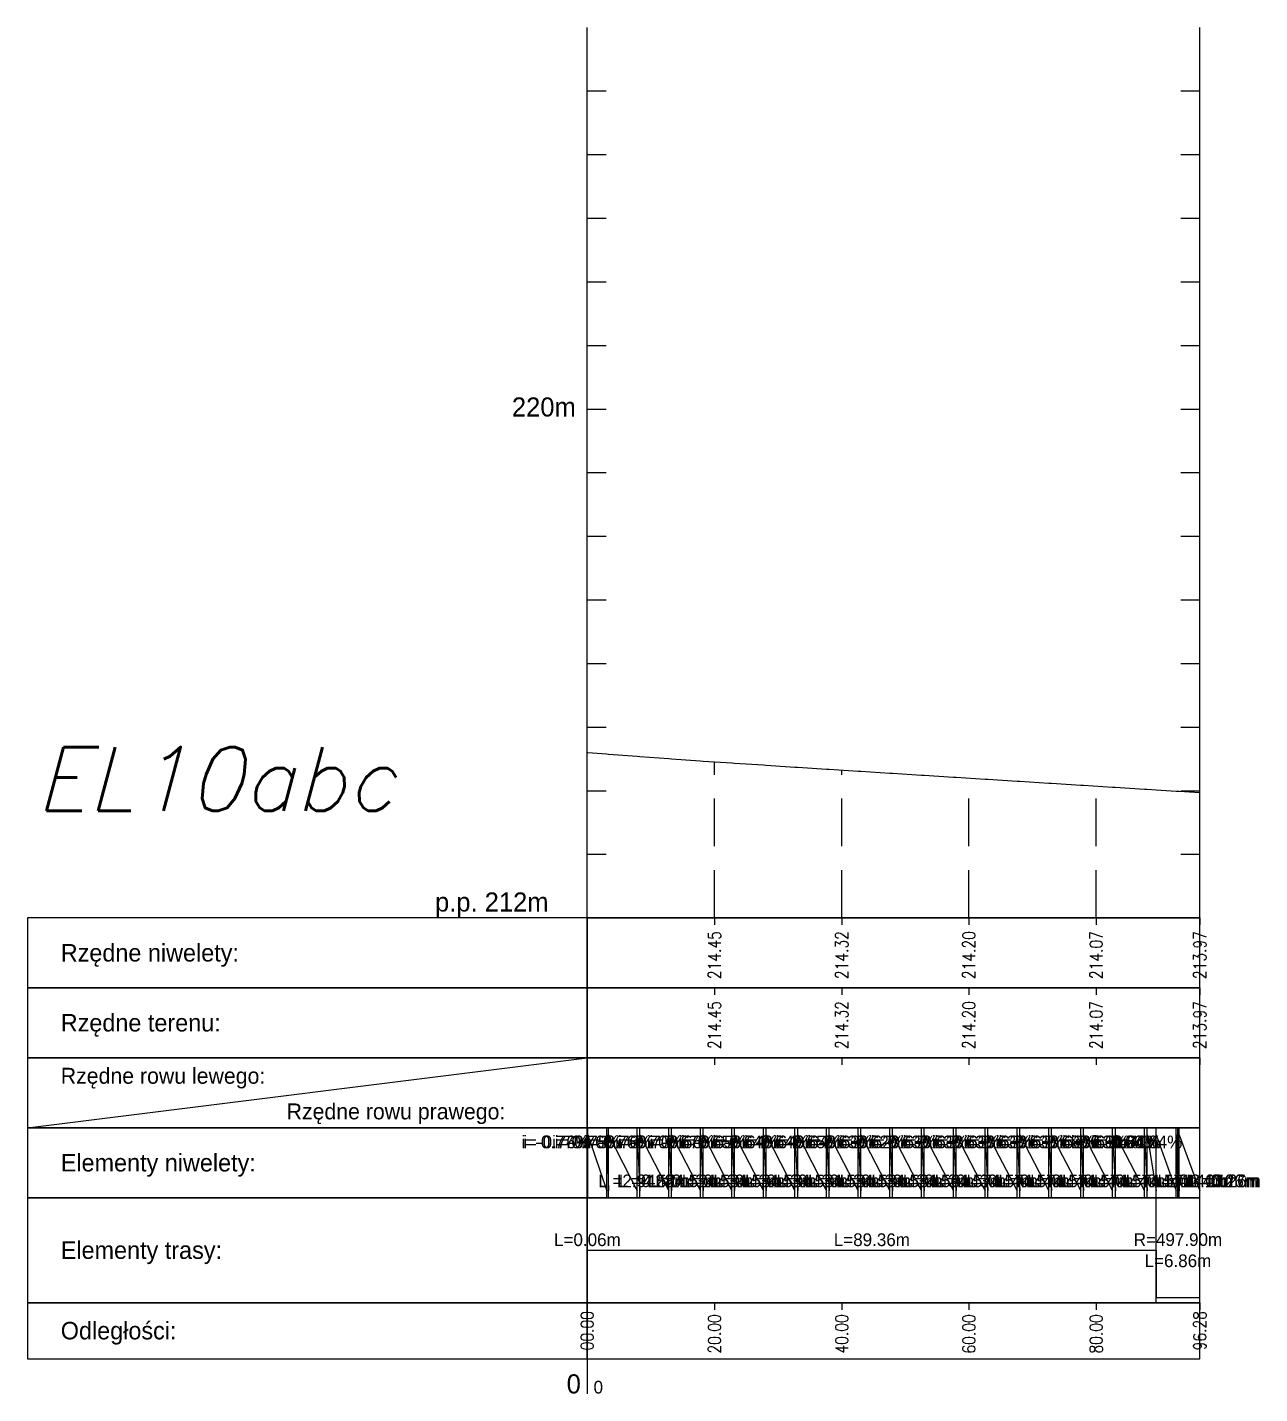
# Model space of a CAD drawing. Header units: metres. Extents: x 7399493 to 7407015, y 5696902 to 5712236.
# Drawn here: x 7399493.4 to 7399687.1, y 5704024 to 5704238.8 of the extents above; entities that cross this region are included whole.
import ezdxf

# ---------------------------------------------------------------- set-up
doc = ezdxf.new("R2010")
doc.units = ezdxf.units.M
doc.linetypes.add('DASHED', pattern=[0.75, 0.5, -0.25])
for name, color, linetype in [('pomoc', 140, 'Continuous'), ('PR_0', 7, 'Continuous'), ('PR_istniejacy_teren', 7, 'Continuous')]:
    doc.layers.add(name, color=color, linetype=linetype)
doc.styles.add('simplex 0.80', font='simplex.shx', dxfattribs={"width": 0.8})
doc.styles.add('Standard poch.', font='simplex.shx', dxfattribs={"oblique": 15})

# ---------------------------------------------------------------- blocks, each defined once
blk = doc.blocks.new('*U258')
at = {"layer": 'pomoc', "color": 7, "linetype": 'DASHED', "lineweight": -3, "ltscale": 15}
for p, q in [((0, 0), (0, 140)), ((20, 0), (20, 24.54)), ((40, 0), (40, 23.24)), ((60, 0), (60, 21.98)), ((80, 0), (80, 20.72)), ((96.28, 0), (96.28, 19.69))]:
    blk.add_line(p, q, dxfattribs=at)
at = {"layer": 'pomoc', "color": 7, "linetype": 'Continuous', "lineweight": -3}
for p, q in [((0, 0), (0, 140)), ((96.28, 0), (96.28, 140)), ((0, 130), (3, 130)), ((93.28, 130), (96.28, 130)), ((0, 120), (3, 120)), ((93.28, 120), (96.28, 120)), ((0, 110), (3, 110)), ((93.28, 110), (96.28, 110)), ((0, 100), (3, 100)), ((93.28, 100), (96.28, 100)), ((0, 90), (3, 90)), ((93.28, 90), (96.28, 90)), ((0, 80), (3, 80)), ((93.28, 80), (96.28, 80)), ((0, 70), (3, 70)), ((93.28, 70), (96.28, 70)), ((0, 60), (3, 60)), ((93.28, 60), (96.28, 60)), ((0, 50), (3, 50)), ((93.28, 50), (96.28, 50)), ((0, 40), (3, 40)), ((93.28, 40), (96.28, 40)), ((0, 30), (3, 30)), ((93.28, 30), (96.28, 30)), ((0, 20), (3, 20)), ((93.28, 20), (96.28, 20)), ((0, 10), (3, 10)), ((93.28, 10), (96.28, 10)), ((0, 0), (96.28, 0)), ((93.28, 0), (96.28, 0)), ((0, -11), (0, -12.1)), ((20, -11), (20, -12.1)), ((40, -11), (40, -12.1)), ((60, -11), (60, -12.1)), ((80, -11), (80, -12.1)), ((96.28, -11), (96.28, -12.1)), ((-88, -33), (0, -22)), ((0, -22), (0, -23.1)), ((20, -22), (20, -23.1)), ((40, -22), (40, -23.1)), ((60, -22), (60, -23.1)), ((80, -22), (80, -23.1)), ((96.28, -22), (96.28, -23.1)), ((0, -60.5), (0, -61.6)), ((20, -60.5), (20, -61.6)), ((40, -60.5), (40, -61.6)), ((60, -60.5), (60, -61.6)), ((80, -60.5), (80, -61.6)), ((96.28, -60.5), (96.28, -61.6)), ((0, -69.3), (0, -74.8))]:
    blk.add_line(p, q, dxfattribs=at)
at = {"layer": 'pomoc', "color": 1, "linetype": 'Continuous', "lineweight": -3}
for p, q in [((0, 0), (0, -1.1)), ((20, 0), (20, -1.1)), ((40, 0), (40, -1.1)), ((60, 0), (60, -1.1)), ((80, 0), (80, -1.1)), ((96.28, 0), (96.28, -1.1)), ((0, -22), (0, -23.1)), ((20, -22), (20, -23.1)), ((40, -22), (40, -23.1)), ((60, -22), (60, -23.1)), ((80, -22), (80, -23.1)), ((96.28, -22), (96.28, -23.1)), ((0.12, -44), (0.12, -33)), ((0.12, -34.1), (3.06, -42.9)), ((3.06, -44), (3.06, -33)), ((3.06, -34.1), (3.34, -42.9)), ((3.34, -44), (3.34, -33)), ((3.34, -34.1), (7.86, -42.9)), ((7.86, -44), (7.86, -33)), ((7.86, -34.1), (8.29, -42.9)), ((8.29, -44), (8.29, -33)), ((8.29, -34.1), (12.82, -42.9)), ((12.82, -44), (12.82, -33)), ((12.82, -34.1), (13.25, -42.9)), ((13.25, -44), (13.25, -33)), ((13.25, -34.1), (17.78, -42.9)), ((17.78, -44), (17.78, -33)), ((17.78, -34.1), (18.21, -42.9)), ((18.21, -44), (18.21, -33)), ((18.21, -34.1), (22.73, -42.9)), ((22.73, -44), (22.73, -33)), ((22.73, -34.1), (23.17, -42.9)), ((23.17, -44), (23.17, -33)), ((23.17, -34.1), (27.69, -42.9)), ((27.69, -44), (27.69, -33)), ((27.69, -34.1), (28.13, -42.9)), ((28.13, -44), (28.13, -33)), ((28.13, -34.1), (32.65, -42.9)), ((32.65, -44), (32.65, -33)), ((32.65, -34.1), (33.09, -42.9)), ((33.09, -44), (33.09, -33)), ((33.09, -34.1), (37.62, -42.9)), ((37.62, -44), (37.62, -33)), ((37.62, -34.1), (38.05, -42.9)), ((38.05, -44), (38.05, -33)), ((38.05, -34.1), (42.58, -42.9)), ((42.58, -44), (42.58, -33)), ((42.58, -34.1), (43.01, -42.9)), ((43.01, -44), (43.01, -33)), ((43.01, -34.1), (47.55, -42.9)), ((47.55, -44), (47.55, -33)), ((47.55, -34.1), (47.98, -42.9)), ((47.98, -44), (47.98, -33)), ((47.98, -34.1), (52.55, -42.9)), ((52.55, -44), (52.55, -33)), ((52.55, -34.1), (52.98, -42.9)), ((52.98, -44), (52.98, -33)), ((52.98, -34.1), (57.55, -42.9)), ((57.55, -44), (57.55, -33)), ((57.55, -34.1), (57.99, -42.9)), ((57.99, -44), (57.99, -33)), ((57.99, -34.1), (62.56, -42.9)), ((62.56, -44), (62.56, -33)), ((62.56, -34.1), (62.99, -42.9)), ((62.99, -44), (62.99, -33)), ((62.99, -34.1), (67.56, -42.9)), ((67.56, -44), (67.56, -33)), ((67.56, -34.1), (68, -42.9)), ((68, -44), (68, -33)), ((68, -34.1), (72.57, -42.9)), ((72.57, -44), (72.57, -33)), ((72.57, -34.1), (73, -42.9)), ((73, -44), (73, -33)), ((73, -34.1), (77.57, -42.9)), ((77.57, -44), (77.57, -33)), ((77.57, -34.1), (78.01, -42.9)), ((78.01, -44), (78.01, -33)), ((78.01, -34.1), (82.58, -42.9)), ((82.58, -44), (82.58, -33)), ((82.58, -34.1), (83.02, -42.9)), ((83.02, -44), (83.02, -33)), ((83.02, -34.1), (87.59, -42.9)), ((87.59, -44), (87.59, -33)), ((87.59, -34.1), (88.02, -42.9)), ((88.02, -44), (88.02, -33)), ((88.02, -34.1), (89.42, -42.9)), ((89.42, -44), (89.42, -33)), ((89.42, -34.1), (92.59, -42.9)), ((92.59, -44), (92.59, -33)), ((92.59, -34.1), (92.85, -42.9)), ((92.85, -44), (92.85, -33)), ((92.85, -34.1), (93.03, -42.9)), ((93.03, -44), (93.03, -33)), ((93.03, -34.1), (96.28, -42.9)), ((0, -60.5), (0, -44)), ((0.06, -60.5), (0.06, -44)), ((89.42, -60.5), (89.42, -44)), ((0, -52.25), (0, -52.25)), ((0, -52.25), (0.06, -52.25)), ((0.06, -52.25), (89.42, -52.25)), ((89.42, -52.25), (89.42, -59.67)), ((89.42, -59.67), (96.28, -59.67))]:
    blk.add_line(p, q, dxfattribs=at)
at = {"layer": 'pomoc', "color": 7, "linetype": 'Continuous', "lineweight": -3}
for points in [[(0, -11), (0, 0), (-88, 0), (-88, -11)], [(0, -11), (96.28, -11), (96.28, 0), (0, 0)], [(0, -22), (0, -11), (-88, -11), (-88, -22)], [(0, -22), (96.28, -22), (96.28, -11), (0, -11)], [(0, -33), (0, -22), (-88, -22), (-88, -33)], [(0, -33), (0, -22), (-88, -22), (-88, -33)], [(0, -33), (96.28, -33), (96.28, -22), (0, -22)], [(0, -33), (96.28, -33), (96.28, -22), (0, -22)], [(0, -44), (0, -33), (-88, -33), (-88, -44)], [(0, -44), (96.28, -44), (96.28, -33), (0, -33)], [(0, -60.5), (0, -44), (-88, -44), (-88, -60.5)], [(0, -60.5), (96.28, -60.5), (96.28, -44), (0, -44)], [(0, -69.3), (0, -60.5), (-88, -60.5), (-88, -69.3)], [(0, -69.3), (96.28, -69.3), (96.28, -60.5), (0, -60.5)]]:
    blk.add_3dface(points, dxfattribs=at)
at = {"layer": 'pomoc', "color": 2, "linetype": 'Continuous', "lineweight": -3, "char_height": 3}
for s, insert, attachment_point in [('220m', (-1.8, 80.3), 6), ('p.p. 212m', (-15, 4), 2)]:
    blk.add_mtext(s, dxfattribs=dict(at, insert=insert, attachment_point=attachment_point))
at = {"layer": 'pomoc', "color": 7, "linetype": 'Continuous', "lineweight": -3, "attachment_point": 4}
for s, insert, char_height in [('Rzędne niwelety:', (-82.75, -5.9), 2.75), ('Rzędne terenu:', (-82.75, -16.9), 2.75), ('Rzędne rowu lewego:', (-82.75, -25.2), 2.5), ('Elementy niwelety:', (-82.75, -38.9), 2.75), ('Elementy trasy:', (-82.75, -52.65), 2.75), ('Odległości:', (-82.75, -65.3), 2.75)]:
    blk.add_mtext(s, dxfattribs=dict(at, insert=insert, char_height=char_height))
at = {"layer": 'pomoc', "color": 1, "linetype": 'Continuous', "lineweight": -3, "insert": (-47.25, -30.8), "char_height": 2.5, "attachment_point": 4}
blk.add_mtext('Rzędne rowu prawego:', dxfattribs=at)
blk = doc.blocks.new('*U257')
at = {"layer": 'PR_istniejacy_teren', "color": 7, "linetype": 'Continuous', "lineweight": -3, "ltscale": 4}
for p, q in [((7399581.5, 5704124.76), (7399584.44, 5704124.53)), ((7399584.44, 5704124.53), (7399584.72, 5704124.51)), ((7399584.72, 5704124.51), (7399589.25, 5704124.17)), ((7399589.25, 5704124.17), (7399589.68, 5704124.14)), ((7399589.68, 5704124.14), (7399594.21, 5704123.79)), ((7399594.21, 5704123.79), (7399594.64, 5704123.76)), ((7399594.64, 5704123.76), (7399599.16, 5704123.44)), ((7399599.16, 5704123.44), (7399599.59, 5704123.41)), ((7399599.59, 5704123.41), (7399604.12, 5704123.11)), ((7399604.12, 5704123.11), (7399604.55, 5704123.08)), ((7399604.55, 5704123.08), (7399609.08, 5704122.79)), ((7399609.08, 5704122.79), (7399609.51, 5704122.76)), ((7399609.51, 5704122.76), (7399614.04, 5704122.47)), ((7399614.04, 5704122.47), (7399614.47, 5704122.44)), ((7399614.47, 5704122.44), (7399619, 5704122.15)), ((7399619, 5704122.15), (7399619.44, 5704122.12)), ((7399619.44, 5704122.12), (7399623.97, 5704121.83)), ((7399623.97, 5704121.83), (7399624.4, 5704121.8)), ((7399624.4, 5704121.8), (7399628.93, 5704121.51)), ((7399628.93, 5704121.51), (7399629.37, 5704121.49)), ((7399629.37, 5704121.49), (7399633.93, 5704121.2)), ((7399633.93, 5704121.2), (7399634.37, 5704121.18)), ((7399634.37, 5704121.18), (7399638.94, 5704120.89)), ((7399638.94, 5704120.89), (7399639.37, 5704120.86)), ((7399639.37, 5704120.86), (7399643.94, 5704120.58)), ((7399643.94, 5704120.58), (7399644.38, 5704120.55)), ((7399644.38, 5704120.55), (7399648.95, 5704120.26)), ((7399648.95, 5704120.26), (7399649.38, 5704120.23)), ((7399649.38, 5704120.23), (7399653.95, 5704119.95)), ((7399653.95, 5704119.95), (7399654.39, 5704119.92)), ((7399654.39, 5704119.92), (7399658.96, 5704119.63)), ((7399658.96, 5704119.63), (7399659.4, 5704119.6)), ((7399659.4, 5704119.6), (7399663.97, 5704119.32)), ((7399663.97, 5704119.32), (7399664.4, 5704119.29)), ((7399664.4, 5704119.29), (7399668.97, 5704119)), ((7399668.97, 5704119), (7399669.41, 5704118.97)), ((7399669.41, 5704118.97), (7399670.81, 5704118.89)), ((7399670.81, 5704118.89), (7399673.98, 5704118.68)), ((7399673.98, 5704118.68), (7399674.24, 5704118.67)), ((7399674.24, 5704118.67), (7399674.41, 5704118.65)), ((7399674.41, 5704118.65), (7399677.67, 5704118.44))]:
    blk.add_line(p, q, dxfattribs=at)
blk = doc.blocks.new('*U256')
at = {"layer": 'pomoc', "color": 1, "linetype": 'Continuous', "lineweight": -3, "char_height": 2, "attachment_point": 6, "rotation": 90, "style": 'simplex 0.80'}
for s, insert in [('214.45', (7399601.39, 5704096.67)), ('214.32', (7399621.39, 5704096.67)), ('214.20', (7399641.39, 5704096.67)), ('214.07', (7399661.39, 5704096.67)), ('213.97', (7399677.67, 5704096.67))]:
    blk.add_mtext(s, dxfattribs=dict(at, insert=insert))
blk = doc.blocks.new('*U255')
at = {"layer": 'pomoc', "color": 1, "linetype": 'Continuous', "lineweight": -3, "char_height": 2, "attachment_point": 6, "rotation": 90, "style": 'simplex 0.80'}
for s, insert in [('214.45', (7399601.39, 5704085.67)), ('214.32', (7399621.39, 5704085.67)), ('214.20', (7399641.39, 5704085.67)), ('214.07', (7399661.39, 5704085.67)), ('213.97', (7399677.67, 5704085.67))]:
    blk.add_mtext(s, dxfattribs=dict(at, insert=insert))
blk = doc.blocks.new('*U254')
at = {"layer": 'PR_0', "color": 1, "linetype": 'Continuous', "lineweight": -3, "char_height": 2}
for s, insert, attachment_point in [('i=-0.77%', (7399581.69, 5704062.5), 9), ('i=-0.76%', (7399581.97, 5704062.5), 9), ('i=-0.76%', (7399586.5, 5704062.5), 9), ('i=-0.75%', (7399586.93, 5704062.5), 9), ('i=-0.76%', (7399591.46, 5704062.5), 9), ('i=-0.76%', (7399591.89, 5704062.5), 9), ('i=-0.70%', (7399596.41, 5704062.5), 9), ('i=-0.70%', (7399596.84, 5704062.5), 9), ('i=-0.67%', (7399601.37, 5704062.5), 9), ('i=-0.66%', (7399601.8, 5704062.5), 9), ('i=-0.65%', (7399606.33, 5704062.5), 9), ('i=-0.65%', (7399606.76, 5704062.5), 9), ('i=-0.64%', (7399611.29, 5704062.5), 9), ('i=-0.64%', (7399611.72, 5704062.5), 9), ('i=-0.64%', (7399616.25, 5704062.5), 9), ('i=-0.64%', (7399616.69, 5704062.5), 9), ('i=-0.65%', (7399621.22, 5704062.5), 9), ('i=-0.64%', (7399621.65, 5704062.5), 9), ('i=-0.63%', (7399626.18, 5704062.5), 9), ('i=-0.63%', (7399626.62, 5704062.5), 9), ('i=-0.62%', (7399631.18, 5704062.5), 9), ('i=-0.62%', (7399631.62, 5704062.5), 9), ('i=-0.63%', (7399636.19, 5704062.5), 9), ('i=-0.63%', (7399636.62, 5704062.5), 9), ('i=-0.63%', (7399641.19, 5704062.5), 9), ('i=-0.63%', (7399641.63, 5704062.5), 9), ('i=-0.63%', (7399646.2, 5704062.5), 9), ('i=-0.63%', (7399646.63, 5704062.5), 9), ('i=-0.63%', (7399651.2, 5704062.5), 9), ('i=-0.63%', (7399651.64, 5704062.5), 9), ('i=-0.63%', (7399656.21, 5704062.5), 9), ('i=-0.63%', (7399656.65, 5704062.5), 9), ('i=-0.63%', (7399661.22, 5704062.5), 9), ('i=-0.63%', (7399661.65, 5704062.5), 9), ('i=-0.63%', (7399666.22, 5704062.5), 9), ('i=-0.63%', (7399666.66, 5704062.5), 9), ('i=-0.61%', (7399668.06, 5704062.5), 9), ('i=-0.64%', (7399671.23, 5704062.5), 9), ('i=-0.64%', (7399671.49, 5704062.5), 9), ('i=-0.70%', (7399671.66, 5704062.5), 9), ('i=-0.64%', (7399674.92, 5704062.5), 9), ('L =2.94m', (7399583.13, 5704056.38), 7), ('L =0.28m', (7399586.07, 5704056.38), 7), ('L =4.52m', (7399586.35, 5704056.38), 7), ('L =0.43m', (7399590.87, 5704056.38), 7), ('L =4.52m', (7399591.31, 5704056.38), 7), ('L =0.43m', (7399595.83, 5704056.38), 7), ('L =4.53m', (7399596.26, 5704056.38), 7), ('L =0.43m', (7399600.79, 5704056.38), 7), ('L =4.53m', (7399601.22, 5704056.38), 7), ('L =0.43m', (7399605.75, 5704056.38), 7), ('L =4.53m', (7399606.18, 5704056.38), 7), ('L =0.43m', (7399610.71, 5704056.38), 7), ('L =4.53m', (7399611.14, 5704056.38), 7), ('L =0.43m', (7399615.67, 5704056.38), 7), ('L =4.53m', (7399616.1, 5704056.38), 7), ('L =0.43m', (7399620.63, 5704056.38), 7), ('L =4.53m', (7399621.06, 5704056.38), 7), ('L =0.43m', (7399625.59, 5704056.38), 7), ('L =4.53m', (7399626.03, 5704056.38), 7), ('L =0.43m', (7399630.56, 5704056.38), 7), ('L =4.56m', (7399630.99, 5704056.38), 7), ('L =0.43m', (7399635.56, 5704056.38), 7), ('L =4.57m', (7399635.99, 5704056.38), 7), ('L =0.44m', (7399640.56, 5704056.38), 7), ('L =4.57m', (7399641, 5704056.38), 7), ('L =0.44m', (7399645.57, 5704056.38), 7), ('L =4.57m', (7399646, 5704056.38), 7), ('L =0.44m', (7399650.57, 5704056.38), 7), ('L =4.57m', (7399651.01, 5704056.38), 7), ('L =0.44m', (7399655.58, 5704056.38), 7), ('L =4.57m', (7399656.01, 5704056.38), 7), ('L =0.44m', (7399660.59, 5704056.38), 7), ('L =4.57m', (7399661.02, 5704056.38), 7), ('L =0.44m', (7399665.59, 5704056.38), 7), ('L =4.57m', (7399666.03, 5704056.38), 7), ('L =0.44m', (7399670.6, 5704056.38), 7), ('L =1.40m', (7399671.03, 5704056.38), 7), ('L =3.17m', (7399672.43, 5704056.38), 7), ('L =0.26m', (7399675.6, 5704056.38), 7), ('L =0.17m', (7399675.86, 5704056.38), 7), ('L =3.26m', (7399676.04, 5704056.38), 7)]:
    blk.add_mtext(s, dxfattribs=dict(at, insert=insert, attachment_point=attachment_point))
blk = doc.blocks.new('*U253')
at = {"layer": 'pomoc', "color": 1, "linetype": 'Continuous', "lineweight": -3, "char_height": 2}
for s, insert, attachment_point in [('L=0.06m', (7399581.42, 5704047.13), 8), ('L=89.36m', (7399626.13, 5704047.13), 8), ('R=497.90m^JL=6.86m', (7399674.24, 5704046.5), 5)]:
    blk.add_mtext(s, dxfattribs=dict(at, insert=insert, attachment_point=attachment_point))
blk = doc.blocks.new('*U252')
at = {"layer": 'pomoc', "color": 1, "linetype": 'Continuous', "lineweight": -3, "char_height": 2, "attachment_point": 5, "rotation": 90, "style": 'simplex 0.80'}
for s, insert in [('00.00', (7399581.39, 5704033.85)), ('96.28', (7399677.67, 5704033.85)), ('20.00', (7399601.39, 5704033.35)), ('40.00', (7399621.39, 5704033.35)), ('60.00', (7399641.39, 5704033.35)), ('80.00', (7399661.39, 5704033.35))]:
    blk.add_mtext(s, dxfattribs=dict(at, insert=insert))
blk = doc.blocks.new('*U251')
at = {"layer": 'pomoc', "color": 1, "linetype": 'Continuous', "lineweight": -3}
for insert, char_height, attachment_point in [((7399580.39, 5704023.95), 3, 9), ((7399582.39, 5704023.95), 2, 7)]:
    blk.add_mtext('0', dxfattribs=dict(at, insert=insert, char_height=char_height, attachment_point=attachment_point))

msp = doc.modelspace()

# ---------------------------------------------------------------- block references
at = {"layer": 'pomoc', "color": 4, "linetype": 'Continuous', "lineweight": -3}
for name, p in [('*U258', (7399581.39, 5704098.75)), ('*U257', (0, 0)), ('*U256', (0, 0)), ('*U255', (0, 0)), ('*U254', (0, 0)), ('*U253', (0, 0)), ('*U252', (0, 0)), ('*U251', (0, 0))]:
    msp.add_blockref(name, p, dxfattribs=at)

# ---------------------------------------------------------------- texts
at = {"layer": 'pomoc', "style": 'Standard poch.', "oblique": 15}
msp.add_text('EL10abc', height=10, dxfattribs=at).set_placement((7399494.66, 5704115.6))

doc.saveas('drawing.dxf')
